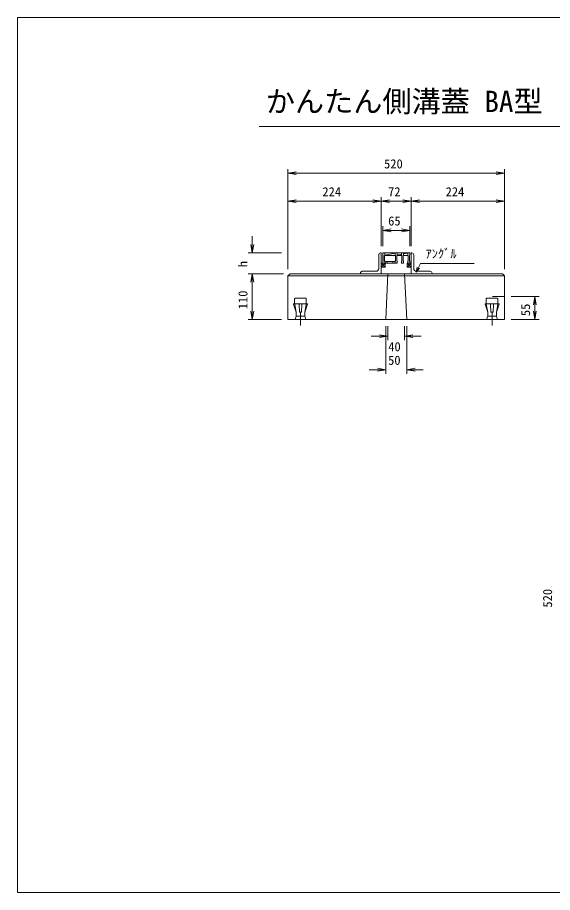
# Model space of a CAD drawing. Units: millimetres, scale not verified. Extents: x 985 to 15835, y 690 to 11190.
# Drawn here: x 985 to 7409, y 690 to 11190 of the extents above; entities that cross this region are included whole.
import ezdxf
from ezdxf.enums import TextEntityAlignment as Align

# ---------------------------------------------------------------- set-up
doc = ezdxf.new("R2010")
doc.units = ezdxf.units.MM
doc.header["$LTSCALE"] = 20
for name, color, linetype, lineweight in [('0_2', 7, 'Continuous', 9), ('D-STR-DIM（寸法）', 7, 'Continuous', 18), ('D-STR-HTXT（旗揚げ）', 7, 'Continuous', 18), ('D-STR-STR1（構造物）', 7, 'Continuous', 18), ('D-STR（構造物外形線）', 1, 'Continuous', 18), ('D-TTL(外枠）', 2, 'Continuous', 18), ('D-TTL-LINE（枠内）', 2, 'Continuous', 18), ('GR1', 4, 'Continuous', 18)]:
    doc.layers.add(name, color=color, linetype=linetype, lineweight=lineweight)
doc.layers.add('D-STR-TXT（文字）', color=7, linetype='Continuous')
doc.layers.add('D-TTL-TXT（文字）', color=7, linetype='Continuous')
doc.styles.add('ＭＳ ゴシック', font='')
doc.styles.get('ＭＳ ゴシック').set_extended_font_data('MS Gothic')

msp = doc.modelspace()

# ---------------------------------------------------------------- linework, layer by layer
at = {"layer": '0_2'}
for p, q in [((4233.04, 9320.75), (4333.04, 9337.41)), ((4333.04, 9304.08), (4233.04, 9320.75)), ((4233.04, 9320.75), (4333.04, 9320.75)), ((6733.04, 9337.41), (6833.04, 9320.75)), ((6833.04, 9320.75), (6733.04, 9304.08)), ((6833.04, 9320.75), (6733.04, 9320.75)), ((4233.04, 8985.7), (4333.04, 9002.37)), ((4333.04, 8969.04), (4233.04, 8985.7)), ((4233.04, 8985.7), (4333.04, 8985.7)), ((5253.04, 9002.37), (5353.04, 8985.7)), ((5353.04, 8985.7), (5253.04, 8969.04)), ((5353.04, 8985.7), (5253.04, 8985.7)), ((5353.04, 8985.7), (5453.04, 9002.37)), ((5453.04, 8969.04), (5353.04, 8985.7)), ((5353.04, 8985.7), (5453.04, 8985.7)), ((5613.04, 9002.37), (5713.04, 8985.7)), ((5713.04, 8985.7), (5613.04, 8969.04)), ((5713.04, 8985.7), (5613.04, 8985.7)), ((5713.04, 8985.7), (5813.04, 9002.37)), ((5813.04, 8969.04), (5713.04, 8985.7)), ((5713.04, 8985.7), (5813.04, 8985.7)), ((6733.04, 9002.37), (6833.04, 8985.7)), ((6833.04, 8985.7), (6733.04, 8969.04)), ((6833.04, 8985.7), (6733.04, 8985.7)), ((5370.54, 8635.8), (5470.54, 8652.47)), ((5470.54, 8619.14), (5370.54, 8635.8)), ((5370.54, 8635.8), (5470.54, 8635.8)), ((5595.54, 8652.47), (5695.54, 8635.8)), ((5695.54, 8635.8), (5595.54, 8619.14)), ((5695.54, 8635.8), (5595.54, 8635.8)), ((3804.71, 8365.41), (3788.04, 8465.41)), ((3821.38, 8465.41), (3804.71, 8365.41)), ((3804.71, 8365.41), (3804.71, 8465.41)), ((3788.04, 8015.41), (3804.71, 8115.41)), ((3804.71, 8115.41), (3821.38, 8015.41)), ((3804.71, 8115.41), (3804.71, 8015.41)), ((7181.25, 7740.41), (7197.92, 7840.41)), ((7197.92, 7840.41), (7214.58, 7740.41)), ((7197.92, 7840.41), (7197.92, 7740.41)), ((3804.71, 7565.41), (3788.04, 7665.41)), ((3821.38, 7665.41), (3804.71, 7565.41)), ((3804.71, 7565.41), (3804.71, 7665.41)), ((7197.92, 7565.41), (7181.25, 7665.41)), ((7214.58, 7665.41), (7197.92, 7565.41)), ((7197.92, 7565.41), (7197.92, 7665.41)), ((5333.54, 7383.14), (5433.54, 7366.47)), ((5433.54, 7366.47), (5333.54, 7349.81)), ((5433.54, 7366.47), (5333.54, 7366.47)), ((5633.04, 7366.47), (5733.04, 7383.14)), ((5733.04, 7349.81), (5633.04, 7366.47)), ((5633.04, 7366.47), (5733.04, 7366.47)), ((5308.04, 6980.37), (5408.04, 6963.7)), ((5408.04, 6963.7), (5308.04, 6947.04)), ((5408.04, 6963.7), (5308.04, 6963.7)), ((5658.04, 6963.7), (5758.04, 6980.37)), ((5758.04, 6947.04), (5658.04, 6963.7)), ((5658.04, 6963.7), (5758.04, 6963.7))]:
    msp.add_line(p, q, dxfattribs=at)
at = {"layer": 'D-STR-DIM（寸法）'}
for p, q in [((4233.04, 8170.41), (4233.04, 9370.75)), ((6833.04, 8170.41), (6833.04, 9370.75)), ((4333.04, 9320.75), (6733.04, 9320.75)), ((5353.04, 8445.41), (5353.04, 9035.7)), ((5713.04, 8445.41), (5713.04, 9035.7)), ((4333.04, 8985.7), (5253.04, 8985.7)), ((5453.04, 8985.7), (5613.04, 8985.7)), ((5813.04, 8985.7), (6733.04, 8985.7)), ((5370.54, 8445.41), (5370.54, 8685.8)), ((5470.54, 8635.8), (5595.54, 8635.8)), ((5695.54, 8445.41), (5695.54, 8685.8)), ((3804.71, 8465.41), (3804.71, 8565.41)), ((4153.04, 8365.41), (3754.71, 8365.41)), ((4178.04, 8115.41), (3754.71, 8115.41)), ((3804.71, 8015.41), (3804.71, 7665.41)), ((6913.04, 7840.41), (7247.92, 7840.41)), ((7197.92, 7740.41), (7197.92, 7665.41)), ((4153.04, 7565.41), (3754.71, 7565.41)), ((6913.04, 7565.41), (7247.92, 7565.41)), ((5408.04, 7485.41), (5408.04, 6913.7)), ((5433.54, 7485.41), (5433.54, 7316.47)), ((5633.04, 7485.41), (5633.04, 7316.47)), ((5658.04, 7485.41), (5658.04, 6913.7)), ((5333.54, 7366.47), (5233.54, 7366.47)), ((5733.04, 7366.47), (5833.04, 7366.47)), ((5308.04, 6963.7), (5208.04, 6963.7)), ((5758.04, 6963.7), (5858.04, 6963.7))]:
    msp.add_line(p, q, dxfattribs=at)
at = {"layer": 'D-STR-HTXT（旗揚げ）'}
for p, q in [((5770.6, 8135.54), (5822.33, 8238.99)), ((5770.6, 8135.54), (5782.63, 8194.33)), ((5822.33, 8238.99), (6466.68, 8238.99)), ((5770.6, 8135.54), (5810.41, 8180.44))]:
    msp.add_line(p, q, dxfattribs=at)
at = {"layer": 'D-STR-STR1（構造物）'}
for p, q in [((4313.04, 7755.41), (4313.04, 7812.91)), ((4320.54, 7820.41), (4445.54, 7820.41)), ((4453.04, 7812.91), (4453.04, 7755.41)), ((6613.04, 7812.91), (6613.04, 7755.41)), ((6745.54, 7820.41), (6620.54, 7820.41)), ((6686.72, 7840.41), (6833.04, 7840.41)), ((6753.04, 7755.41), (6753.04, 7812.91)), ((4330.54, 7655.41), (4299.43, 7751.13)), ((4302.54, 7755.41), (4463.54, 7755.41)), ((4330.54, 7655.41), (4313.81, 7750.98)), ((4370.54, 7655.41), (4365.76, 7750.92)), ((4400.31, 7750.92), (4395.54, 7655.41)), ((4466.65, 7751.13), (4435.54, 7655.41)), ((4452.26, 7750.98), (4435.54, 7655.41)), ((6599.43, 7751.13), (6630.54, 7655.41)), ((6763.54, 7755.41), (6602.54, 7755.41)), ((6613.81, 7750.98), (6630.54, 7655.41)), ((6665.76, 7750.92), (6670.54, 7655.41)), ((6695.54, 7655.41), (6700.31, 7750.92)), ((6735.54, 7655.41), (6766.65, 7751.13)), ((6735.54, 7655.41), (6752.26, 7750.98)), ((4330.54, 7605.41), (4318.04, 7565.41)), ((4330.54, 7605.41), (4330.54, 7655.41)), ((4435.54, 7605.41), (4330.54, 7605.41)), ((4395.54, 7655.41), (4370.54, 7655.41)), ((4383.04, 7495.62), (4383.04, 7648.61)), ((4435.54, 7605.41), (4435.54, 7655.41)), ((4435.54, 7605.41), (4448.04, 7565.41)), ((6630.54, 7605.41), (6618.04, 7565.41)), ((6630.54, 7605.41), (6630.54, 7655.41)), ((6630.54, 7605.41), (6735.54, 7605.41)), ((6670.54, 7655.41), (6695.54, 7655.41)), ((6683.04, 7495.62), (6683.04, 7648.61)), ((6735.54, 7605.41), (6735.54, 7655.41)), ((6735.54, 7605.41), (6748.04, 7565.41))]:
    msp.add_line(p, q, dxfattribs=at)
for centre, radius, start, end in [((4320.54, 7812.91), 7.5, 90, 180), ((4445.54, 7812.91), 7.5, 0, 90), ((6620.54, 7812.91), 7.5, 90, 180), ((6745.54, 7812.91), 7.5, 0, 90), ((4303.93, 7751.13), 4.5, 108.00415, 180), ((4318.31, 7750.98), 4.5, 99.92624, 180), ((4370.26, 7750.92), 4.5, 92.8624, 180), ((4395.81, 7750.92), 4.5, 0, 87.1376), ((4447.76, 7750.98), 4.5, 0, 80.07376), ((4462.15, 7751.13), 4.5, 0, 71.99585), ((6603.93, 7751.13), 4.5, 108.00415, 180), ((6618.31, 7750.98), 4.5, 99.92624, 180), ((6670.26, 7750.92), 4.5, 92.8624, 180), ((6695.81, 7750.92), 4.5, 0, 87.1376), ((6747.76, 7750.98), 4.5, 0, 80.07376), ((6762.15, 7751.13), 4.5, 0, 71.99585)]:
    msp.add_arc(centre, radius, start, end, dxfattribs=at)
at = {"layer": 'D-STR（構造物外形線）'}
for p, q in [((5323.04, 8342.91), (5323.04, 8177.91)), ((5353.04, 8365.41), (5345.54, 8365.41)), ((5353.04, 8115.41), (5353.04, 8365.41)), ((5713.04, 8115.41), (5713.04, 8365.41)), ((5713.04, 8365.41), (5720.54, 8365.41)), ((5743.04, 8342.91), (5743.04, 8177.91)), ((5353.04, 8240.41), (5400.64, 8192.81)), ((5400.64, 8240.41), (5353.04, 8192.81)), ((5400.64, 8240.41), (5353.04, 8240.41)), ((5353.04, 8192.81), (5400.64, 8192.81)), ((5400.64, 8192.81), (5400.64, 8240.41)), ((5665.44, 8240.41), (5713.04, 8192.81)), ((5713.04, 8240.41), (5665.44, 8192.81)), ((5665.44, 8240.41), (5665.44, 8192.81)), ((5713.04, 8240.41), (5665.44, 8240.41)), ((5665.44, 8192.81), (5713.04, 8192.81)), ((4258.04, 8115.41), (4233.04, 8090.41)), ((6833.04, 8090.41), (4233.04, 8090.41)), ((4233.04, 7565.41), (4233.04, 8090.41)), ((4258.04, 8115.41), (6808.04, 8115.41)), ((5103.04, 8115.41), (5103.04, 8122.91)), ((5290.54, 8145.41), (5125.54, 8145.41)), ((5433.04, 8115.41), (5408.04, 7565.41)), ((5633.04, 8115.41), (5658.04, 7565.41)), ((5775.54, 8145.41), (5940.54, 8145.41)), ((5963.04, 8115.41), (5963.04, 8122.91)), ((6833.04, 8090.41), (6808.04, 8115.41)), ((6833.04, 7565.41), (6833.04, 8090.41)), ((4233.04, 7565.41), (6833.04, 7565.41))]:
    msp.add_line(p, q, dxfattribs=at)
for centre, radius, start, end in [((5345.54, 8342.91), 22.5, 90, 180), ((5720.54, 8342.91), 22.5, 0, 90), ((5125.54, 8122.91), 22.5, 90, 180), ((5290.54, 8177.91), 32.5, 270, 0), ((5775.54, 8177.91), 32.5, 180, 270), ((5940.54, 8122.91), 22.5, 0, 90)]:
    msp.add_arc(centre, radius, start, end, dxfattribs=at)
at = {"layer": 'D-TTL(外枠）'}
for p, q in [((985, 11190), (15835, 11190)), ((985, 11190), (985, 690)), ((15835, 690), (985, 690))]:
    msp.add_line(p, q, dxfattribs=at)
at = {"layer": 'D-TTL-LINE（枠内）'}
msp.add_line((3887.1, 9883.64), (12927.58, 9883.64), dxfattribs=at)
at = {"layer": 'GR1'}
for p, q in [((5695.54, 8365.41), (5370.54, 8365.41)), ((5370.54, 8365.41), (5370.54, 8240.41)), ((5370.54, 8340.41), (5375.54, 8335.41)), ((5375.54, 8270.41), (5375.54, 8335.41)), ((5395.54, 8340.41), (5390.54, 8335.41)), ((5390.54, 8335.41), (5525.54, 8335.41)), ((5390.54, 8270.41), (5390.54, 8335.41)), ((5395.54, 8340.41), (5395.54, 8365.41)), ((5520.54, 8361.13), (5395.54, 8339.7)), ((5520.54, 8340.41), (5520.54, 8365.41)), ((5520.54, 8340.41), (5525.54, 8335.41)), ((5525.54, 8270.41), (5525.54, 8335.41)), ((5545.54, 8340.41), (5540.54, 8335.41)), ((5540.54, 8270.41), (5540.54, 8335.41)), ((5540.54, 8335.41), (5600.54, 8335.41)), ((5545.54, 8340.41), (5545.54, 8365.41)), ((5595.54, 8348.27), (5545.54, 8339.7)), ((5595.54, 8340.41), (5595.54, 8365.41)), ((5595.54, 8340.41), (5600.54, 8335.41)), ((5600.54, 8270.41), (5600.54, 8335.41)), ((5620.54, 8340.41), (5615.54, 8335.41)), ((5615.54, 8335.41), (5675.54, 8335.41)), ((5615.54, 8270.41), (5615.54, 8335.41)), ((5620.54, 8340.41), (5620.54, 8365.41)), ((5670.54, 8361.13), (5620.54, 8352.56)), ((5670.54, 8340.41), (5670.54, 8365.41)), ((5670.54, 8340.41), (5675.54, 8335.41)), ((5675.54, 8270.41), (5675.54, 8335.41)), ((5695.54, 8340.41), (5690.54, 8335.41)), ((5690.54, 8270.41), (5690.54, 8335.41)), ((5695.54, 8340.41), (5695.54, 8365.41)), ((5375.54, 8270.41), (5370.54, 8265.41)), ((5370.54, 8240.41), (5395.54, 8240.41)), ((5390.54, 8270.41), (5395.54, 8265.41)), ((5395.54, 8240.41), (5395.54, 8265.41)), ((5518.04, 8262.91), (5398.04, 8262.91)), ((5398.04, 8262.91), (5398.04, 8240.41)), ((5518.04, 8240.41), (5398.04, 8240.41)), ((5423.04, 8262.91), (5423.04, 8240.41)), ((5493.04, 8262.91), (5493.04, 8240.41)), ((5518.04, 8262.91), (5518.04, 8240.41)), ((5525.54, 8270.41), (5520.54, 8265.41)), ((5520.54, 8240.41), (5520.54, 8265.41)), ((5520.54, 8240.41), (5545.54, 8240.41)), ((5540.54, 8270.41), (5545.54, 8265.41)), ((5545.54, 8240.41), (5545.54, 8265.41)), ((5600.54, 8270.41), (5595.54, 8265.41)), ((5595.54, 8240.41), (5595.54, 8265.41)), ((5595.54, 8240.41), (5620.54, 8240.41)), ((5615.54, 8270.41), (5620.54, 8265.41)), ((5620.54, 8240.41), (5620.54, 8265.41)), ((5675.54, 8270.41), (5670.54, 8265.41)), ((5670.54, 8240.41), (5670.54, 8265.41)), ((5670.54, 8240.41), (5695.54, 8240.41)), ((5690.54, 8270.41), (5695.54, 8265.41)), ((5695.54, 8240.41), (5695.54, 8265.41))]:
    msp.add_line(p, q, dxfattribs=at)

# ---------------------------------------------------------------- texts
at = {"layer": 'D-STR-DIM（寸法）', "style": 'ＭＳ ゴシック'}
for s, p in [('520', (5386.46, 9345.75)), ('224', (4645.7, 9010.7)), ('72', (5434.82, 9010.7)), ('224', (6125.7, 9010.7)), ('65', (5435.96, 8660.8)), ('40', (5436.59, 7151.83)), ('50', (5435.2, 6988.7))]:
    msp.add_text(s, height=110, dxfattribs=at).set_placement(p, align=Align.BOTTOM_LEFT)
for s, p in [('h', (3779.71, 8192.44)), ('110', (3779.71, 7688.51)), ('55', (7172.92, 7606.97)), ('520', (7437.22, 4108.65))]:
    msp.add_text(s, height=110, rotation=90, dxfattribs=at).set_placement(p, align=Align.BOTTOM_LEFT)
at = {"layer": 'D-STR-TXT（文字）', "style": 'ＭＳ ゴシック'}
msp.add_text('ｱﾝｸﾞﾙ', height=110, dxfattribs=at).set_placement((5883.42, 8268.11), align=Align.BOTTOM_LEFT)
at = {"layer": 'D-TTL-TXT（文字）', "style": 'ＭＳ ゴシック'}
msp.add_text('かんたん側溝蓋 BA型 （嵩上げタイプ）400', height=256.6, dxfattribs=at).set_placement((3966.62, 9977.85), align=Align.BOTTOM_LEFT)

doc.saveas('drawing.dxf')
